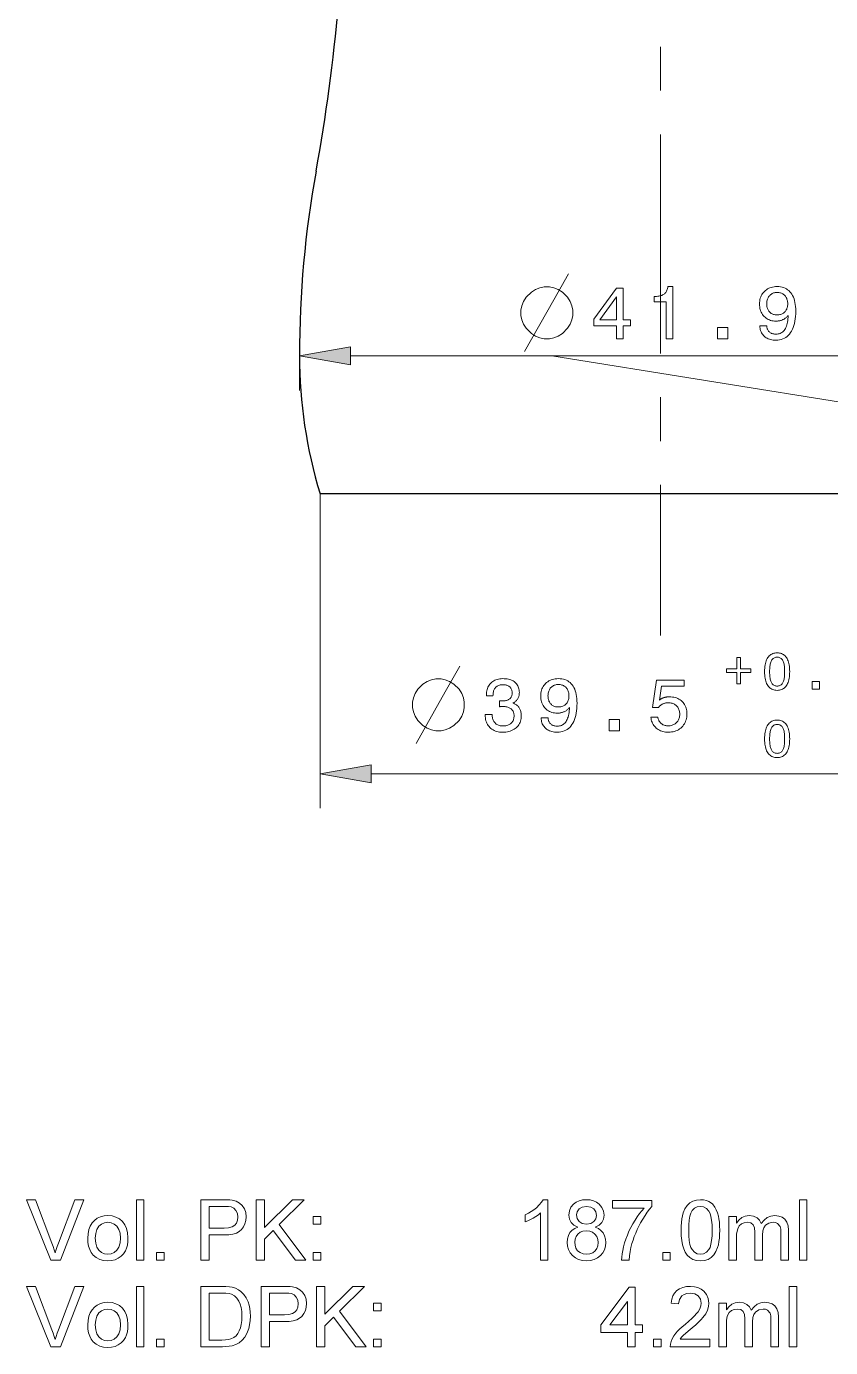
# Model space of a CAD drawing. Extents: x 5 to 286, y 5 to 409.
# Drawn here: x 75.3 to 122, y 78.7 to 155.2 of the extents above; entities that cross this region are included whole.
import ezdxf

# ---------------------------------------------------------------- set-up
doc = ezdxf.new("R2010")
doc.units = 0
doc.linetypes.add('CENTERX2', pattern=[20.32, 12.7, -2.54, 2.54, -2.54])
for name, color, linetype in [('CENTERLINE', 4, 'CENTERX2'), ('DIMENSIONS', 2, 'Continuous'), ('TEXT', 2, 'Continuous')]:
    doc.layers.add(name, color=color, linetype=linetype)
doc.layers.add('OUTLINE', color=7, linetype='Continuous', lineweight=25)

msp = doc.modelspace()

# ---------------------------------------------------------------- linework, layer by layer
at = {"layer": 'CENTERLINE', "lineweight": 13}
msp.add_line((112.117, 352.187), (112.117, 119.931), dxfattribs=at)
at = {"layer": 'DIMENSIONS', "lineweight": 13, "ltscale": 0.050157}
msp.add_line((91.167, 136.154), (91.167, 134.147), dxfattribs=at)
at = {"layer": 'DIMENSIONS', "lineweight": 13}
for p, q in [((94.122, 136.147), (130.113, 136.147)), ((105.801, 136.154), (132.722, 131.826)), ((95.322, 111.919), (128.913, 111.919))]:
    msp.add_line(p, q, dxfattribs=at)
at = {"layer": 'DIMENSIONS', "lineweight": 13, "ltscale": 0.455856}
msp.add_line((92.367, 128.154), (92.367, 109.919), dxfattribs=at)
at = {"layer": 'DIMENSIONS', "lineweight": 13}
for points in [[(104.218, 136.397), (105.918, 139.397), (106.768, 140.897)], [(97.929, 113.669), (99.629, 116.669), (100.479, 118.169)]]:
    msp.add_lwpolyline(points, dxfattribs=at)
for points in [[(105.668, 140.147), (105.368, 140.147), (105.118, 140.097), (104.868, 139.997), (104.618, 139.847), (104.318, 139.547), (104.168, 139.297), (104.068, 139.047), (104.018, 138.797), (104.018, 138.497), (104.068, 138.247), (104.168, 137.997), (104.318, 137.747), (104.618, 137.447), (104.868, 137.297), (105.118, 137.197), (105.368, 137.147), (105.668, 137.147), (105.918, 137.197), (106.168, 137.297), (106.418, 137.447), (106.718, 137.747), (106.868, 137.997), (106.968, 138.247), (107.018, 138.497), (107.018, 138.797), (106.968, 139.047), (106.868, 139.297), (106.718, 139.547), (106.418, 139.847), (106.168, 139.997), (105.918, 140.097)], [(109.555, 137.147), (109.555, 137.889), (108.238, 137.889), (108.238, 138.269), (109.551, 140.08), (109.943, 140.08), (109.943, 138.235), (110.371, 138.235), (110.371, 137.889), (109.943, 137.889), (109.943, 137.147)], [(108.6, 138.235), (109.555, 138.235), (109.555, 139.578)], [(112.439, 137.147), (112.439, 139.281), (111.739, 139.281), (111.739, 139.587), (111.815, 139.589), (111.886, 139.594), (111.953, 139.602), (112.016, 139.612), (112.076, 139.625), (112.131, 139.641), (112.182, 139.659), (112.23, 139.68), (112.273, 139.703), (112.313, 139.729), (112.349, 139.758), (112.382, 139.79), (112.412, 139.825), (112.439, 139.864), (112.463, 139.906), (112.484, 139.952), (112.502, 140), (112.517, 140.052), (112.529, 140.108), (112.538, 140.166), (112.831, 140.166), (112.831, 137.147)], [(117.876, 137.889), (118.273, 137.889), (118.276, 137.845), (118.282, 137.803), (118.291, 137.763), (118.302, 137.725), (118.316, 137.689), (118.333, 137.654), (118.352, 137.622), (118.374, 137.592), (118.398, 137.564), (118.426, 137.537), (118.455, 137.513), (118.487, 137.492), (118.52, 137.473), (118.556, 137.456), (118.593, 137.443), (118.633, 137.431), (118.675, 137.422), (118.719, 137.416), (118.765, 137.412), (118.812, 137.411), (118.877, 137.414), (118.938, 137.422), (118.996, 137.435), (119.051, 137.454), (119.103, 137.478), (119.152, 137.508), (119.197, 137.543), (119.24, 137.583), (119.28, 137.629), (119.316, 137.68), (119.35, 137.736), (119.381, 137.798), (119.408, 137.866), (119.433, 137.94), (119.455, 138.019), (119.474, 138.104), (119.49, 138.194), (119.503, 138.29), (119.513, 138.392), (119.521, 138.499), (119.495, 138.467), (119.468, 138.436), (119.44, 138.407), (119.411, 138.38), (119.381, 138.354), (119.349, 138.33), (119.317, 138.308), (119.283, 138.287), (119.249, 138.268), (119.213, 138.25), (119.176, 138.234), (119.139, 138.22), (119.1, 138.207), (119.061, 138.196), (119.021, 138.187), (118.98, 138.179), (118.939, 138.173), (118.896, 138.169), (118.853, 138.166), (118.808, 138.166), (118.725, 138.168), (118.644, 138.177), (118.567, 138.19), (118.493, 138.209), (118.422, 138.234), (118.355, 138.264), (118.291, 138.299), (118.229, 138.34), (118.171, 138.387), (118.117, 138.439), (118.066, 138.495), (118.021, 138.555), (117.981, 138.618), (117.947, 138.685), (117.918, 138.755), (117.894, 138.829), (117.875, 138.906), (117.862, 138.987), (117.854, 139.071), (117.851, 139.159), (117.854, 139.247), (117.862, 139.331), (117.876, 139.413), (117.896, 139.491), (117.921, 139.565), (117.952, 139.636), (117.989, 139.704), (118.031, 139.768), (118.079, 139.829), (118.133, 139.887), (118.191, 139.94), (118.252, 139.988), (118.317, 140.029), (118.386, 140.066), (118.458, 140.097), (118.533, 140.122), (118.612, 140.141), (118.694, 140.155), (118.78, 140.164), (118.869, 140.166), (118.972, 140.163), (119.07, 140.152), (119.162, 140.134), (119.25, 140.108), (119.333, 140.075), (119.411, 140.035), (119.484, 139.988), (119.552, 139.933), (119.615, 139.871), (119.674, 139.802), (119.727, 139.725), (119.774, 139.643), (119.816, 139.554), (119.852, 139.458), (119.883, 139.356), (119.908, 139.248), (119.928, 139.133), (119.942, 139.012), (119.95, 138.884), (119.953, 138.75), (119.95, 138.591), (119.941, 138.44), (119.926, 138.296), (119.905, 138.16), (119.879, 138.031), (119.846, 137.91), (119.807, 137.796), (119.763, 137.69), (119.712, 137.591), (119.656, 137.499), (119.594, 137.416), (119.527, 137.342), (119.455, 137.276), (119.377, 137.219), (119.295, 137.171), (119.208, 137.131), (119.116, 137.1), (119.018, 137.078), (118.916, 137.065), (118.808, 137.061), (118.725, 137.063), (118.645, 137.07), (118.568, 137.081), (118.495, 137.097), (118.426, 137.117), (118.359, 137.142), (118.297, 137.171), (118.238, 137.205), (118.182, 137.244), (118.129, 137.287), (118.081, 137.333), (118.038, 137.383), (118, 137.436), (117.967, 137.491), (117.94, 137.55), (117.917, 137.612), (117.899, 137.677), (117.887, 137.745), (117.879, 137.816)], [(118.269, 139.163), (118.27, 139.106), (118.275, 139.051), (118.283, 138.999), (118.294, 138.949), (118.309, 138.901), (118.327, 138.856), (118.348, 138.813), (118.372, 138.772), (118.399, 138.734), (118.43, 138.698), (118.463, 138.665), (118.499, 138.635), (118.536, 138.609), (118.576, 138.587), (118.617, 138.568), (118.661, 138.552), (118.707, 138.54), (118.755, 138.531), (118.805, 138.526), (118.857, 138.524), (118.915, 138.526), (118.97, 138.531), (119.022, 138.54), (119.072, 138.552), (119.12, 138.567), (119.165, 138.586), (119.207, 138.608), (119.247, 138.634), (119.285, 138.663), (119.32, 138.696), (119.351, 138.731), (119.38, 138.77), (119.405, 138.81), (119.427, 138.854), (119.445, 138.9), (119.46, 138.948), (119.472, 138.999), (119.48, 139.052), (119.485, 139.108), (119.487, 139.167), (119.485, 139.226), (119.48, 139.283), (119.472, 139.337), (119.46, 139.388), (119.445, 139.438), (119.427, 139.484), (119.405, 139.529), (119.38, 139.57), (119.351, 139.61), (119.32, 139.647), (119.285, 139.681), (119.248, 139.711), (119.209, 139.738), (119.167, 139.761), (119.123, 139.78), (119.077, 139.796), (119.029, 139.809), (118.978, 139.818), (118.925, 139.823), (118.869, 139.825), (118.816, 139.823), (118.766, 139.818), (118.717, 139.808), (118.67, 139.796), (118.626, 139.779), (118.583, 139.759), (118.543, 139.735), (118.504, 139.708), (118.468, 139.677), (118.434, 139.642), (118.403, 139.605), (118.374, 139.565), (118.35, 139.523), (118.328, 139.478), (118.31, 139.431), (118.295, 139.382), (118.283, 139.331), (118.275, 139.277), (118.27, 139.221)], [(115.416, 137.147), (115.416, 137.79), (116.013, 137.79), (116.013, 137.147)], [(94.122, 136.668), (91.167, 136.147), (94.122, 135.626)], [(118.147, 117.844), (118.149, 117.948), (118.155, 118.047), (118.164, 118.14), (118.177, 118.229), (118.194, 118.313), (118.214, 118.391), (118.238, 118.465), (118.266, 118.533), (118.298, 118.596), (118.333, 118.655), (118.372, 118.707), (118.414, 118.755), (118.46, 118.796), (118.509, 118.833), (118.562, 118.863), (118.618, 118.888), (118.677, 118.908), (118.739, 118.922), (118.805, 118.93), (118.875, 118.933), (118.945, 118.93), (119.011, 118.922), (119.074, 118.908), (119.134, 118.889), (119.19, 118.864), (119.242, 118.833), (119.291, 118.797), (119.337, 118.756), (119.379, 118.709), (119.417, 118.657), (119.452, 118.599), (119.483, 118.536), (119.511, 118.468), (119.535, 118.394), (119.555, 118.315), (119.572, 118.232), (119.584, 118.142), (119.594, 118.048), (119.599, 117.948), (119.601, 117.844), (119.599, 117.739), (119.594, 117.64), (119.584, 117.546), (119.572, 117.457), (119.555, 117.373), (119.535, 117.295), (119.511, 117.222), (119.483, 117.154), (119.452, 117.091), (119.417, 117.033), (119.379, 116.981), (119.337, 116.935), (119.291, 116.893), (119.242, 116.858), (119.19, 116.828), (119.134, 116.803), (119.074, 116.784), (119.011, 116.77), (118.945, 116.762), (118.875, 116.759), (118.805, 116.762), (118.739, 116.77), (118.677, 116.784), (118.618, 116.803), (118.562, 116.828), (118.509, 116.858), (118.46, 116.894), (118.414, 116.936), (118.372, 116.982), (118.333, 117.035), (118.298, 117.093), (118.266, 117.156), (118.238, 117.224), (118.214, 117.297), (118.194, 117.375), (118.177, 117.458), (118.164, 117.547), (118.155, 117.641), (118.149, 117.74)], [(116.531, 118.657), (116.742, 118.657), (116.742, 118.001), (117.339, 118.001), (117.339, 117.792), (116.742, 117.792), (116.742, 117.137), (116.531, 117.137), (116.531, 117.792), (115.932, 117.792), (115.932, 118.001), (116.531, 118.001)], [(118.437, 117.844), (118.438, 117.759), (118.441, 117.679), (118.446, 117.604), (118.454, 117.534), (118.463, 117.468), (118.475, 117.407), (118.489, 117.35), (118.505, 117.298), (118.523, 117.251), (118.543, 117.208), (118.565, 117.17), (118.59, 117.136), (118.617, 117.106), (118.647, 117.079), (118.679, 117.057), (118.713, 117.039), (118.75, 117.025), (118.789, 117.015), (118.831, 117.009), (118.875, 117.007), (118.919, 117.009), (118.961, 117.015), (119, 117.025), (119.037, 117.039), (119.071, 117.057), (119.103, 117.079), (119.133, 117.104), (119.16, 117.134), (119.184, 117.168), (119.206, 117.206), (119.226, 117.248), (119.244, 117.295), (119.259, 117.347), (119.273, 117.404), (119.284, 117.465), (119.294, 117.531), (119.301, 117.602), (119.306, 117.678), (119.309, 117.758), (119.31, 117.844), (119.309, 117.929), (119.306, 118.01), (119.301, 118.086), (119.294, 118.157), (119.284, 118.223), (119.273, 118.285), (119.259, 118.341), (119.244, 118.393), (119.226, 118.44), (119.206, 118.483), (119.184, 118.52), (119.16, 118.554), (119.133, 118.584), (119.103, 118.61), (119.071, 118.632), (119.037, 118.65), (119, 118.664), (118.961, 118.674), (118.919, 118.68), (118.875, 118.682), (118.831, 118.68), (118.789, 118.674), (118.75, 118.664), (118.713, 118.65), (118.679, 118.631), (118.647, 118.609), (118.617, 118.583), (118.59, 118.553), (118.565, 118.519), (118.543, 118.48), (118.523, 118.438), (118.505, 118.39), (118.489, 118.338), (118.475, 118.282), (118.463, 118.22), (118.454, 118.154), (118.446, 118.084), (118.441, 118.008), (118.438, 117.928)], [(99.379, 117.419), (99.079, 117.419), (98.829, 117.369), (98.579, 117.269), (98.329, 117.119), (98.029, 116.819), (97.879, 116.569), (97.779, 116.319), (97.729, 116.069), (97.729, 115.769), (97.779, 115.519), (97.879, 115.269), (98.029, 115.019), (98.329, 114.719), (98.579, 114.569), (98.829, 114.469), (99.079, 114.419), (99.379, 114.419), (99.629, 114.469), (99.879, 114.569), (100.129, 114.719), (100.429, 115.019), (100.579, 115.269), (100.679, 115.519), (100.729, 115.769), (100.729, 116.069), (100.679, 116.319), (100.579, 116.569), (100.429, 116.819), (100.129, 117.119), (99.879, 117.269), (99.629, 117.369)], [(101.94, 115.36), (102.339, 115.36), (102.342, 115.298), (102.348, 115.239), (102.357, 115.183), (102.369, 115.129), (102.385, 115.079), (102.404, 115.031), (102.427, 114.987), (102.452, 114.945), (102.481, 114.906), (102.513, 114.87), (102.547, 114.836), (102.585, 114.807), (102.625, 114.781), (102.668, 114.758), (102.714, 114.739), (102.762, 114.723), (102.813, 114.711), (102.866, 114.703), (102.923, 114.697), (102.982, 114.696), (103.039, 114.697), (103.095, 114.702), (103.147, 114.71), (103.198, 114.721), (103.245, 114.735), (103.291, 114.753), (103.333, 114.773), (103.374, 114.797), (103.411, 114.824), (103.447, 114.854), (103.479, 114.887), (103.508, 114.922), (103.533, 114.959), (103.555, 114.999), (103.574, 115.041), (103.589, 115.086), (103.601, 115.133), (103.609, 115.182), (103.615, 115.234), (103.616, 115.288), (103.615, 115.337), (103.61, 115.384), (103.601, 115.429), (103.589, 115.471), (103.574, 115.511), (103.556, 115.549), (103.534, 115.585), (103.509, 115.619), (103.48, 115.65), (103.449, 115.679), (103.414, 115.706), (103.376, 115.73), (103.336, 115.751), (103.293, 115.769), (103.247, 115.784), (103.199, 115.797), (103.147, 115.807), (103.093, 115.814), (103.037, 115.818), (102.977, 115.819), (102.969, 115.819), (102.96, 115.819), (102.952, 115.819), (102.943, 115.819), (102.934, 115.819), (102.925, 115.819), (102.916, 115.818), (102.907, 115.818), (102.898, 115.818), (102.889, 115.817), (102.879, 115.817), (102.869, 115.816), (102.858, 115.816), (102.847, 115.815), (102.835, 115.815), (102.823, 115.814), (102.809, 115.813), (102.796, 115.812), (102.781, 115.812), (102.767, 115.811), (102.767, 116.15), (102.776, 116.15), (102.785, 116.149), (102.794, 116.149), (102.803, 116.149), (102.812, 116.148), (102.821, 116.148), (102.829, 116.148), (102.838, 116.148), (102.847, 116.147), (102.855, 116.147), (102.864, 116.147), (102.872, 116.147), (102.88, 116.147), (102.888, 116.146), (102.896, 116.146), (102.903, 116.146), (102.911, 116.146), (102.919, 116.146), (102.926, 116.146), (102.933, 116.146), (102.99, 116.147), (103.044, 116.151), (103.094, 116.156), (103.142, 116.164), (103.186, 116.175), (103.228, 116.187), (103.267, 116.202), (103.302, 116.22), (103.335, 116.239), (103.364, 116.261), (103.391, 116.285), (103.415, 116.312), (103.436, 116.341), (103.454, 116.372), (103.469, 116.406), (103.482, 116.442), (103.492, 116.481), (103.499, 116.522), (103.503, 116.566), (103.504, 116.612), (103.503, 116.656), (103.499, 116.699), (103.492, 116.739), (103.483, 116.777), (103.47, 116.813), (103.456, 116.847), (103.438, 116.879), (103.417, 116.909), (103.394, 116.936), (103.369, 116.962), (103.34, 116.985), (103.309, 117.006), (103.276, 117.024), (103.241, 117.04), (103.203, 117.054), (103.162, 117.065), (103.12, 117.073), (103.075, 117.079), (103.027, 117.083), (102.977, 117.084), (102.921, 117.083), (102.868, 117.078), (102.818, 117.07), (102.77, 117.058), (102.725, 117.044), (102.683, 117.026), (102.644, 117.005), (102.607, 116.98), (102.573, 116.953), (102.542, 116.922), (102.514, 116.888), (102.489, 116.851), (102.466, 116.811), (102.447, 116.768), (102.431, 116.722), (102.417, 116.672), (102.407, 116.62), (102.399, 116.565), (102.395, 116.507), (102.393, 116.445), (102.01, 116.445), (102.01, 116.475), (102.012, 116.561), (102.02, 116.644), (102.033, 116.723), (102.051, 116.799), (102.074, 116.871), (102.102, 116.939), (102.135, 117.004), (102.174, 117.065), (102.217, 117.123), (102.266, 117.177), (102.319, 117.227), (102.375, 117.271), (102.436, 117.31), (102.499, 117.344), (102.567, 117.373), (102.637, 117.397), (102.712, 117.415), (102.79, 117.428), (102.871, 117.436), (102.956, 117.438), (103.046, 117.436), (103.132, 117.43), (103.214, 117.419), (103.291, 117.404), (103.364, 117.385), (103.433, 117.362), (103.499, 117.334), (103.559, 117.302), (103.616, 117.266), (103.669, 117.225), (103.717, 117.181), (103.76, 117.134), (103.798, 117.083), (103.831, 117.028), (103.859, 116.97), (103.881, 116.909), (103.899, 116.845), (103.912, 116.777), (103.919, 116.706), (103.922, 116.631), (103.921, 116.588), (103.918, 116.547), (103.913, 116.506), (103.907, 116.467), (103.898, 116.43), (103.887, 116.393), (103.875, 116.358), (103.861, 116.324), (103.844, 116.291), (103.826, 116.26), (103.806, 116.23), (103.784, 116.201), (103.76, 116.174), (103.735, 116.149), (103.707, 116.124), (103.678, 116.102), (103.647, 116.081), (103.614, 116.061), (103.579, 116.043), (103.542, 116.026), (103.59, 116.007), (103.635, 115.986), (103.677, 115.964), (103.718, 115.939), (103.756, 115.913), (103.791, 115.884), (103.825, 115.853), (103.855, 115.821), (103.884, 115.786), (103.91, 115.75), (103.934, 115.711), (103.955, 115.671), (103.974, 115.629), (103.991, 115.586), (104.004, 115.54), (104.016, 115.493), (104.024, 115.445), (104.031, 115.394), (104.035, 115.342), (104.036, 115.288), (104.033, 115.203), (104.024, 115.122), (104.009, 115.044), (103.989, 114.97), (103.962, 114.899), (103.929, 114.831), (103.891, 114.767), (103.847, 114.706), (103.797, 114.648), (103.741, 114.594), (103.68, 114.545), (103.615, 114.5), (103.546, 114.461), (103.473, 114.427), (103.397, 114.398), (103.317, 114.375), (103.232, 114.357), (103.144, 114.343), (103.052, 114.336), (102.956, 114.333), (102.865, 114.336), (102.778, 114.344), (102.695, 114.357), (102.615, 114.376), (102.539, 114.401), (102.467, 114.431), (102.399, 114.466), (102.334, 114.507), (102.273, 114.553), (102.216, 114.605), (102.164, 114.661), (102.117, 114.721), (102.076, 114.784), (102.04, 114.852), (102.009, 114.922), (101.984, 114.997), (101.965, 115.075), (101.951, 115.156), (101.943, 115.241), (101.94, 115.33)], [(105.191, 115.162), (105.587, 115.162), (105.591, 115.117), (105.597, 115.075), (105.606, 115.035), (105.617, 114.997), (105.631, 114.961), (105.647, 114.926), (105.667, 114.894), (105.689, 114.864), (105.713, 114.836), (105.74, 114.809), (105.77, 114.785), (105.801, 114.764), (105.835, 114.745), (105.87, 114.728), (105.908, 114.715), (105.948, 114.703), (105.99, 114.694), (106.033, 114.688), (106.079, 114.684), (106.127, 114.683), (106.191, 114.686), (106.253, 114.694), (106.311, 114.707), (106.366, 114.726), (106.418, 114.75), (106.466, 114.78), (106.512, 114.815), (106.555, 114.855), (106.594, 114.901), (106.631, 114.952), (106.665, 115.008), (106.695, 115.071), (106.723, 115.138), (106.748, 115.212), (106.77, 115.291), (106.789, 115.376), (106.805, 115.466), (106.818, 115.562), (106.828, 115.664), (106.835, 115.771), (106.81, 115.739), (106.783, 115.708), (106.755, 115.679), (106.726, 115.652), (106.695, 115.626), (106.664, 115.602), (106.632, 115.58), (106.598, 115.559), (106.563, 115.54), (106.528, 115.522), (106.491, 115.506), (106.453, 115.492), (106.415, 115.479), (106.376, 115.468), (106.336, 115.459), (106.295, 115.451), (106.253, 115.445), (106.211, 115.441), (106.167, 115.439), (106.123, 115.438), (106.039, 115.44), (105.959, 115.449), (105.882, 115.462), (105.808, 115.481), (105.737, 115.506), (105.67, 115.536), (105.605, 115.571), (105.544, 115.612), (105.486, 115.659), (105.431, 115.711), (105.381, 115.767), (105.336, 115.827), (105.296, 115.89), (105.261, 115.957), (105.232, 116.027), (105.208, 116.101), (105.19, 116.178), (105.176, 116.259), (105.168, 116.343), (105.166, 116.431), (105.169, 116.519), (105.177, 116.603), (105.191, 116.685), (105.211, 116.763), (105.236, 116.837), (105.267, 116.908), (105.304, 116.976), (105.346, 117.041), (105.394, 117.101), (105.447, 117.159), (105.505, 117.212), (105.567, 117.26), (105.632, 117.302), (105.7, 117.338), (105.772, 117.369), (105.848, 117.394), (105.926, 117.413), (106.009, 117.427), (106.095, 117.436), (106.184, 117.438), (106.287, 117.435), (106.384, 117.424), (106.477, 117.406), (106.565, 117.38), (106.648, 117.347), (106.726, 117.307), (106.799, 117.26), (106.867, 117.205), (106.93, 117.143), (106.988, 117.074), (107.041, 116.997), (107.089, 116.915), (107.131, 116.826), (107.167, 116.73), (107.198, 116.628), (107.223, 116.52), (107.243, 116.405), (107.256, 116.284), (107.265, 116.156), (107.268, 116.022), (107.265, 115.863), (107.256, 115.712), (107.241, 115.568), (107.22, 115.432), (107.193, 115.303), (107.161, 115.182), (107.122, 115.068), (107.077, 114.962), (107.027, 114.863), (106.97, 114.771), (106.908, 114.688), (106.841, 114.614), (106.769, 114.548), (106.692, 114.491), (106.61, 114.443), (106.523, 114.403), (106.43, 114.372), (106.333, 114.351), (106.23, 114.337), (106.123, 114.333), (106.039, 114.335), (105.959, 114.342), (105.883, 114.353), (105.81, 114.369), (105.74, 114.389), (105.674, 114.414), (105.611, 114.444), (105.552, 114.477), (105.496, 114.516), (105.444, 114.559), (105.396, 114.605), (105.353, 114.655), (105.315, 114.708), (105.282, 114.763), (105.254, 114.822), (105.232, 114.884), (105.214, 114.949), (105.201, 115.017), (105.194, 115.088)], [(111.554, 115.202), (111.954, 115.202), (111.963, 115.156), (111.973, 115.112), (111.987, 115.07), (112.003, 115.031), (112.021, 114.993), (112.042, 114.958), (112.065, 114.924), (112.091, 114.893), (112.119, 114.863), (112.149, 114.836), (112.182, 114.811), (112.216, 114.788), (112.253, 114.769), (112.291, 114.751), (112.33, 114.737), (112.372, 114.725), (112.415, 114.716), (112.46, 114.709), (112.507, 114.705), (112.555, 114.704), (112.614, 114.706), (112.671, 114.711), (112.725, 114.721), (112.777, 114.733), (112.827, 114.75), (112.874, 114.77), (112.919, 114.794), (112.962, 114.821), (113.002, 114.853), (113.04, 114.887), (113.075, 114.925), (113.106, 114.965), (113.134, 115.008), (113.157, 115.053), (113.178, 115.1), (113.194, 115.149), (113.207, 115.201), (113.216, 115.255), (113.222, 115.312), (113.223, 115.37), (113.222, 115.43), (113.216, 115.488), (113.207, 115.542), (113.194, 115.595), (113.178, 115.645), (113.158, 115.692), (113.135, 115.737), (113.107, 115.78), (113.077, 115.82), (113.042, 115.857), (113.005, 115.892), (112.965, 115.922), (112.922, 115.95), (112.877, 115.973), (112.83, 115.993), (112.78, 116.01), (112.727, 116.022), (112.672, 116.031), (112.615, 116.037), (112.555, 116.039), (112.52, 116.038), (112.486, 116.036), (112.453, 116.032), (112.42, 116.027), (112.388, 116.021), (112.356, 116.013), (112.325, 116.004), (112.295, 115.994), (112.265, 115.982), (112.236, 115.969), (112.207, 115.954), (112.179, 115.938), (112.152, 115.921), (112.126, 115.903), (112.1, 115.883), (112.076, 115.861), (112.052, 115.838), (112.028, 115.814), (112.006, 115.789), (111.984, 115.762), (111.64, 115.762), (111.876, 117.352), (113.478, 117.352), (113.478, 116.998), (112.165, 116.998), (112.045, 116.19), (112.067, 116.209), (112.089, 116.226), (112.113, 116.243), (112.137, 116.259), (112.162, 116.274), (112.188, 116.288), (112.215, 116.301), (112.242, 116.313), (112.27, 116.324), (112.299, 116.335), (112.328, 116.344), (112.359, 116.353), (112.389, 116.36), (112.42, 116.366), (112.452, 116.372), (112.484, 116.376), (112.517, 116.38), (112.55, 116.382), (112.584, 116.384), (112.618, 116.384), (112.709, 116.382), (112.796, 116.373), (112.879, 116.36), (112.959, 116.34), (113.035, 116.316), (113.107, 116.286), (113.176, 116.25), (113.242, 116.209), (113.303, 116.162), (113.361, 116.11), (113.415, 116.054), (113.463, 115.994), (113.505, 115.93), (113.542, 115.864), (113.573, 115.793), (113.598, 115.72), (113.618, 115.643), (113.632, 115.562), (113.64, 115.479), (113.643, 115.391), (113.64, 115.299), (113.631, 115.21), (113.616, 115.124), (113.595, 115.042), (113.568, 114.964), (113.536, 114.889), (113.497, 114.818), (113.452, 114.75), (113.401, 114.686), (113.345, 114.626), (113.283, 114.57), (113.218, 114.521), (113.149, 114.477), (113.077, 114.438), (113.001, 114.406), (112.922, 114.38), (112.839, 114.359), (112.752, 114.345), (112.662, 114.336), (112.568, 114.333), (112.484, 114.335), (112.404, 114.343), (112.326, 114.355), (112.252, 114.371), (112.18, 114.393), (112.111, 114.419), (112.045, 114.45), (111.982, 114.486), (111.922, 114.527), (111.865, 114.572), (111.811, 114.622), (111.763, 114.674), (111.719, 114.729), (111.681, 114.788), (111.647, 114.849), (111.619, 114.914), (111.595, 114.981), (111.576, 115.052), (111.562, 115.125)], [(120.906, 116.819), (120.906, 117.27), (121.323, 117.27), (121.323, 116.819)], [(105.583, 116.435), (105.585, 116.378), (105.59, 116.323), (105.598, 116.271), (105.609, 116.221), (105.624, 116.173), (105.641, 116.128), (105.662, 116.085), (105.686, 116.044), (105.714, 116.006), (105.744, 115.97), (105.778, 115.937), (105.813, 115.907), (105.851, 115.881), (105.89, 115.859), (105.932, 115.84), (105.976, 115.824), (106.021, 115.812), (106.069, 115.803), (106.119, 115.798), (106.171, 115.796), (106.229, 115.798), (106.284, 115.803), (106.337, 115.812), (106.387, 115.824), (106.435, 115.839), (106.48, 115.858), (106.522, 115.88), (106.562, 115.906), (106.599, 115.935), (106.634, 115.968), (106.666, 116.004), (106.694, 116.042), (106.72, 116.082), (106.741, 116.126), (106.76, 116.172), (106.775, 116.22), (106.787, 116.271), (106.795, 116.324), (106.8, 116.38), (106.802, 116.439), (106.8, 116.498), (106.795, 116.555), (106.787, 116.609), (106.775, 116.661), (106.76, 116.71), (106.741, 116.756), (106.72, 116.801), (106.694, 116.843), (106.666, 116.882), (106.634, 116.919), (106.599, 116.953), (106.563, 116.983), (106.523, 117.01), (106.482, 117.033), (106.438, 117.052), (106.392, 117.068), (106.343, 117.081), (106.292, 117.09), (106.239, 117.095), (106.184, 117.097), (106.131, 117.095), (106.08, 117.09), (106.032, 117.08), (105.985, 117.068), (105.94, 117.051), (105.898, 117.031), (105.857, 117.008), (105.819, 116.98), (105.783, 116.949), (105.749, 116.915), (105.717, 116.877), (105.689, 116.837), (105.664, 116.795), (105.643, 116.75), (105.625, 116.703), (105.61, 116.654), (105.598, 116.603), (105.59, 116.549), (105.585, 116.493)], [(109.127, 114.419), (109.127, 115.062), (109.724, 115.062), (109.724, 114.419)], [(118.147, 113.944), (118.149, 114.048), (118.155, 114.147), (118.164, 114.24), (118.177, 114.329), (118.194, 114.413), (118.214, 114.491), (118.238, 114.565), (118.266, 114.633), (118.298, 114.696), (118.333, 114.755), (118.372, 114.807), (118.414, 114.855), (118.46, 114.896), (118.509, 114.933), (118.562, 114.963), (118.618, 114.988), (118.677, 115.008), (118.739, 115.022), (118.805, 115.03), (118.875, 115.033), (118.945, 115.03), (119.011, 115.022), (119.074, 115.008), (119.134, 114.989), (119.19, 114.964), (119.242, 114.933), (119.291, 114.897), (119.337, 114.856), (119.379, 114.809), (119.417, 114.757), (119.452, 114.699), (119.483, 114.636), (119.511, 114.568), (119.535, 114.494), (119.555, 114.415), (119.572, 114.332), (119.584, 114.242), (119.594, 114.148), (119.599, 114.048), (119.601, 113.944), (119.599, 113.839), (119.594, 113.74), (119.584, 113.646), (119.572, 113.557), (119.555, 113.473), (119.535, 113.395), (119.511, 113.322), (119.483, 113.254), (119.452, 113.191), (119.417, 113.133), (119.379, 113.081), (119.337, 113.035), (119.291, 112.993), (119.242, 112.958), (119.19, 112.928), (119.134, 112.903), (119.074, 112.884), (119.011, 112.87), (118.945, 112.862), (118.875, 112.859), (118.805, 112.862), (118.739, 112.87), (118.677, 112.884), (118.618, 112.903), (118.562, 112.928), (118.509, 112.958), (118.46, 112.994), (118.414, 113.036), (118.372, 113.082), (118.333, 113.135), (118.298, 113.193), (118.266, 113.256), (118.238, 113.324), (118.214, 113.397), (118.194, 113.475), (118.177, 113.558), (118.164, 113.647), (118.155, 113.741), (118.149, 113.84)], [(118.437, 113.944), (118.438, 113.859), (118.441, 113.779), (118.446, 113.704), (118.454, 113.634), (118.463, 113.568), (118.475, 113.507), (118.489, 113.45), (118.505, 113.398), (118.523, 113.351), (118.543, 113.308), (118.565, 113.27), (118.59, 113.236), (118.617, 113.206), (118.647, 113.179), (118.679, 113.157), (118.713, 113.139), (118.75, 113.125), (118.789, 113.115), (118.831, 113.109), (118.875, 113.107), (118.919, 113.109), (118.961, 113.115), (119, 113.125), (119.037, 113.139), (119.071, 113.157), (119.103, 113.179), (119.133, 113.204), (119.16, 113.234), (119.184, 113.268), (119.206, 113.306), (119.226, 113.348), (119.244, 113.395), (119.259, 113.447), (119.273, 113.504), (119.284, 113.565), (119.294, 113.631), (119.301, 113.702), (119.306, 113.778), (119.309, 113.858), (119.31, 113.944), (119.309, 114.029), (119.306, 114.11), (119.301, 114.186), (119.294, 114.257), (119.284, 114.323), (119.273, 114.385), (119.259, 114.441), (119.244, 114.493), (119.226, 114.54), (119.206, 114.583), (119.184, 114.62), (119.16, 114.654), (119.133, 114.684), (119.103, 114.71), (119.071, 114.732), (119.037, 114.75), (119, 114.764), (118.961, 114.774), (118.919, 114.78), (118.875, 114.782), (118.831, 114.78), (118.789, 114.774), (118.75, 114.764), (118.713, 114.75), (118.679, 114.731), (118.647, 114.709), (118.617, 114.683), (118.59, 114.653), (118.565, 114.619), (118.543, 114.58), (118.523, 114.538), (118.505, 114.49), (118.489, 114.438), (118.475, 114.382), (118.463, 114.32), (118.454, 114.254), (118.446, 114.184), (118.441, 114.108), (118.438, 114.028)], [(95.322, 112.44), (92.367, 111.919), (95.322, 111.398)]]:
    msp.add_lwpolyline(points, close=True, dxfattribs=at)
for points in [[(94.122, 136.668), (91.167, 136.147), (94.122, 136.668), (94.122, 135.626)], [(95.322, 112.44), (92.367, 111.919), (95.322, 112.44), (95.322, 111.398)]]:
    msp.add_solid(points, dxfattribs=at)
at = {"layer": 'OUTLINE', "lineweight": 30}
msp.add_line((131.817, 128.154), (92.417, 128.154), dxfattribs=at)
for centre, radius, start, end in [((-14.149, 166.154), 108.017, 349.71447, 360), ((151.167, 136.154), 60, 169.71448, 180.00001), ((118.434, 136.154), 27.267, 180.00002, 197.06151)]:
    msp.add_arc(centre, radius, start, end, dxfattribs=at)
at = {"layer": 'TEXT', "lineweight": 13}
for points in [[(76.74, 83.73), (75.333, 87.23), (75.854, 87.23), (76.805, 84.711), (76.877, 84.513), (76.941, 84.324), (76.997, 84.143), (77.054, 84.333), (77.118, 84.522), (77.187, 84.711), (78.139, 87.23), (78.661, 87.23), (77.305, 83.73)], [(81.711, 83.73), (81.711, 87.23), (82.148, 87.23), (82.148, 83.73)], [(85.454, 83.73), (85.454, 87.23), (86.751, 87.23), (86.961, 87.227), (87.136, 87.216), (87.274, 87.197), (87.507, 87.136), (87.698, 87.036), (87.853, 86.894), (87.974, 86.705), (88.053, 86.48), (88.079, 86.235), (88.061, 86.024), (88.01, 85.83), (87.924, 85.653), (87.803, 85.492), (87.675, 85.383), (87.512, 85.298), (87.313, 85.237), (87.079, 85.201), (86.809, 85.188), (85.94, 85.188), (85.94, 83.73)], [(85.94, 85.577), (86.804, 85.577), (87.062, 85.596), (87.265, 85.652), (87.413, 85.746), (87.513, 85.874), (87.573, 86.033), (87.593, 86.221), (87.566, 86.427), (87.487, 86.601), (87.364, 86.732), (87.207, 86.81), (87.049, 86.833), (86.795, 86.841), (85.94, 86.841)], [(88.662, 83.73), (88.662, 87.23), (89.148, 87.23), (89.148, 85.609), (90.769, 87.23), (91.433, 87.23), (89.99, 85.789), (91.53, 83.73), (90.935, 83.73), (89.651, 85.447), (89.148, 84.945), (89.148, 83.73)], [(105.579, 83.73), (105.141, 83.73), (105.141, 86.458), (105.025, 86.359), (104.887, 86.261), (104.727, 86.163), (104.562, 86.072), (104.408, 85.999), (104.266, 85.941), (104.266, 86.355), (104.444, 86.444), (104.61, 86.542), (104.765, 86.648), (104.908, 86.764), (105.073, 86.923), (105.203, 87.078), (105.297, 87.23), (105.579, 87.23)], [(107.32, 85.638), (107.087, 85.755), (106.923, 85.913), (106.826, 86.11), (106.794, 86.341), (106.825, 86.579), (106.917, 86.79), (107.071, 86.974), (107.221, 87.086), (107.394, 87.166), (107.59, 87.214), (107.809, 87.23), (108.029, 87.214), (108.226, 87.165), (108.401, 87.083), (108.553, 86.968), (108.71, 86.781), (108.804, 86.568), (108.836, 86.329), (108.804, 86.105), (108.708, 85.912), (108.548, 85.755), (108.322, 85.638), (108.505, 85.554), (108.657, 85.441), (108.777, 85.299), (108.863, 85.133), (108.915, 84.947), (108.933, 84.741), (108.914, 84.526), (108.856, 84.328), (108.76, 84.149), (108.625, 83.987), (108.459, 83.853), (108.268, 83.758), (108.054, 83.701), (107.815, 83.682), (107.576, 83.701), (107.361, 83.758), (107.171, 83.854), (107.005, 83.988), (106.87, 84.151), (106.774, 84.333), (106.716, 84.533), (106.697, 84.753), (106.715, 84.968), (106.769, 85.159), (106.858, 85.324), (106.982, 85.462), (107.135, 85.566)], [(107.231, 86.344), (107.269, 86.135), (107.383, 85.967), (107.568, 85.857), (107.819, 85.82), (108.066, 85.857), (108.248, 85.966), (108.361, 86.128), (108.398, 86.322), (108.359, 86.524), (108.243, 86.692), (108.059, 86.804), (107.815, 86.841), (107.57, 86.805), (107.385, 86.695), (107.27, 86.534)], [(109.322, 86.744), (109.322, 87.182), (111.606, 87.182), (111.606, 86.828), (111.475, 86.675), (111.344, 86.505), (111.214, 86.317), (111.084, 86.11), (110.955, 85.885), (110.851, 85.69), (110.756, 85.492), (110.669, 85.293), (110.589, 85.091), (110.519, 84.888), (110.456, 84.683), (110.398, 84.461), (110.352, 84.227), (110.317, 83.984), (110.294, 83.73), (109.856, 83.73), (109.866, 83.901), (109.888, 84.085), (109.923, 84.283), (109.97, 84.494), (110.03, 84.719), (110.103, 84.949), (110.187, 85.176), (110.282, 85.4), (110.389, 85.62), (110.508, 85.837), (110.634, 86.045), (110.763, 86.24), (110.895, 86.422), (111.03, 86.59), (111.169, 86.744)], [(113.308, 85.454), (113.313, 85.692), (113.328, 85.911), (113.353, 86.112), (113.388, 86.295), (113.433, 86.459), (113.53, 86.696), (113.654, 86.889), (113.805, 87.038), (113.983, 87.145), (114.19, 87.209), (114.426, 87.23), (114.604, 87.218), (114.769, 87.18), (114.922, 87.118), (115.119, 86.98), (115.266, 86.793), (115.343, 86.641), (115.41, 86.469), (115.467, 86.276), (115.501, 86.111), (115.525, 85.918), (115.539, 85.7), (115.544, 85.454), (115.539, 85.219), (115.524, 85.001), (115.499, 84.801), (115.465, 84.619), (115.42, 84.455), (115.324, 84.218), (115.2, 84.025), (115.049, 83.874), (114.87, 83.767), (114.663, 83.703), (114.426, 83.682), (114.191, 83.703), (113.983, 83.765), (113.802, 83.87), (113.647, 84.017), (113.544, 84.185), (113.459, 84.381), (113.393, 84.606), (113.346, 84.86), (113.317, 85.143)], [(113.745, 85.456), (113.753, 85.137), (113.777, 84.865), (113.816, 84.64), (113.871, 84.464), (113.942, 84.334), (114.083, 84.188), (114.244, 84.1), (114.426, 84.07), (114.608, 84.1), (114.769, 84.188), (114.91, 84.335), (114.981, 84.465), (115.036, 84.642), (115.075, 84.866), (115.099, 85.137), (115.106, 85.456), (115.099, 85.768), (115.076, 86.035), (115.038, 86.257), (114.985, 86.434), (114.916, 86.566), (114.777, 86.719), (114.612, 86.811), (114.421, 86.841), (114.241, 86.814), (114.083, 86.734), (113.949, 86.599), (113.876, 86.454), (113.819, 86.267), (113.778, 86.039), (113.753, 85.768)], [(120.162, 83.73), (120.162, 87.23), (120.599, 87.23), (120.599, 83.73)], [(78.891, 84.994), (78.907, 85.259), (78.953, 85.494), (79.03, 85.701), (79.137, 85.879), (79.275, 86.028), (79.445, 86.15), (79.632, 86.237), (79.837, 86.289), (80.059, 86.307), (80.304, 86.285), (80.526, 86.222), (80.724, 86.116), (80.899, 85.967), (81.041, 85.781), (81.143, 85.563), (81.204, 85.312), (81.224, 85.03), (81.215, 84.8), (81.188, 84.596), (81.143, 84.419), (81.08, 84.267), (80.969, 84.095), (80.83, 83.952), (80.661, 83.835), (80.471, 83.75), (80.271, 83.699), (80.059, 83.682), (79.81, 83.703), (79.586, 83.766), (79.387, 83.872), (79.214, 84.02), (79.098, 84.167), (79.007, 84.338), (78.943, 84.533), (78.904, 84.751)], [(79.329, 84.995), (79.352, 84.712), (79.421, 84.48), (79.536, 84.301), (79.687, 84.173), (79.861, 84.096), (80.059, 84.07), (80.256, 84.096), (80.429, 84.173), (80.579, 84.302), (80.695, 84.484), (80.764, 84.719), (80.787, 85.008), (80.764, 85.283), (80.694, 85.509), (80.578, 85.687), (80.428, 85.815), (80.255, 85.892), (80.059, 85.918), (79.861, 85.892), (79.687, 85.816), (79.536, 85.688), (79.421, 85.509), (79.352, 85.278)], [(91.968, 85.82), (91.968, 86.258), (92.405, 86.258), (92.405, 85.82)], [(116.079, 83.73), (116.079, 86.258), (116.516, 86.258), (116.516, 85.877), (116.651, 86.052), (116.824, 86.189), (117.029, 86.277), (117.261, 86.307), (117.509, 86.276), (117.709, 86.185), (117.858, 86.04), (117.955, 85.847), (118.117, 86.048), (118.303, 86.192), (118.511, 86.278), (118.742, 86.307), (118.976, 86.283), (119.171, 86.214), (119.326, 86.099), (119.439, 85.935), (119.507, 85.722), (119.53, 85.46), (119.53, 83.73), (119.093, 83.73), (119.093, 85.304), (119.082, 85.522), (119.051, 85.669), (118.9, 85.849), (118.781, 85.901), (118.642, 85.918), (118.398, 85.874), (118.199, 85.743), (118.101, 85.602), (118.043, 85.415), (118.023, 85.182), (118.023, 83.73), (117.586, 83.73), (117.586, 85.353), (117.559, 85.6), (117.481, 85.776), (117.344, 85.882), (117.14, 85.918), (116.966, 85.894), (116.807, 85.823), (116.675, 85.708), (116.585, 85.548), (116.547, 85.41), (116.524, 85.236), (116.516, 85.026), (116.516, 83.73)], [(107.134, 84.758), (107.152, 84.584), (107.205, 84.416), (107.303, 84.27), (107.452, 84.161), (107.632, 84.093), (107.819, 84.07), (108.015, 84.092), (108.181, 84.155), (108.316, 84.261), (108.416, 84.399), (108.475, 84.56), (108.495, 84.744), (108.475, 84.931), (108.413, 85.095), (108.31, 85.237), (108.172, 85.345), (108.003, 85.41), (107.804, 85.432), (107.61, 85.41), (107.446, 85.346), (107.312, 85.239), (107.213, 85.1), (107.154, 84.94)], [(82.877, 83.73), (82.877, 84.168), (83.315, 84.168), (83.315, 83.73)], [(91.968, 83.73), (91.968, 84.168), (92.405, 84.168), (92.405, 83.73)], [(112.238, 83.73), (112.238, 84.168), (112.676, 84.168), (112.676, 83.73)], [(76.74, 78.704), (75.333, 82.204), (75.854, 82.204), (76.805, 79.685), (76.877, 79.488), (76.941, 79.299), (76.997, 79.118), (77.054, 79.307), (77.118, 79.496), (77.187, 79.685), (78.139, 82.204), (78.661, 82.204), (77.305, 78.704)], [(81.711, 78.704), (81.711, 82.204), (82.148, 82.204), (82.148, 78.704)], [(85.454, 78.704), (85.454, 82.204), (86.648, 82.204), (86.897, 82.199), (87.103, 82.182), (87.266, 82.154), (87.455, 82.096), (87.625, 82.012), (87.775, 81.904), (87.943, 81.733), (88.08, 81.534), (88.186, 81.306), (88.245, 81.117), (88.288, 80.915), (88.313, 80.701), (88.322, 80.473), (88.311, 80.218), (88.281, 79.982), (88.229, 79.767), (88.162, 79.573), (88.083, 79.403), (87.993, 79.257), (87.842, 79.077), (87.677, 78.94), (87.487, 78.838), (87.263, 78.764), (87.093, 78.731), (86.907, 78.711), (86.705, 78.704)], [(88.954, 78.704), (88.954, 82.204), (90.251, 82.204), (90.461, 82.201), (90.636, 82.19), (90.774, 82.172), (91.007, 82.11), (91.198, 82.011), (91.353, 81.869), (91.474, 81.679), (91.553, 81.455), (91.579, 81.209), (91.561, 80.998), (91.51, 80.804), (91.424, 80.627), (91.303, 80.467), (91.175, 80.357), (91.012, 80.272), (90.813, 80.211), (90.579, 80.175), (90.309, 80.163), (89.44, 80.163), (89.44, 78.704)], [(92.162, 78.704), (92.162, 82.204), (92.648, 82.204), (92.648, 80.584), (94.269, 82.204), (94.933, 82.204), (93.49, 80.763), (95.03, 78.704), (94.435, 78.704), (93.151, 80.422), (92.648, 79.92), (92.648, 78.704)], [(110.197, 78.704), (110.197, 79.531), (108.641, 79.531), (108.641, 79.968), (110.294, 82.156), (110.634, 82.156), (110.634, 79.968), (111.072, 79.968), (111.072, 79.531), (110.634, 79.531), (110.634, 78.704)], [(114.961, 79.142), (114.961, 78.704), (112.676, 78.704), (112.686, 78.86), (112.724, 79.011), (112.791, 79.171), (112.88, 79.328), (112.992, 79.482), (113.095, 79.599), (113.22, 79.725), (113.368, 79.857), (113.537, 79.997), (113.746, 80.18), (113.926, 80.345), (114.075, 80.492), (114.195, 80.622), (114.286, 80.735), (114.391, 80.907), (114.454, 81.075), (114.474, 81.239), (114.43, 81.463), (114.296, 81.649), (114.091, 81.774), (113.831, 81.816), (113.643, 81.797), (113.481, 81.741), (113.346, 81.648), (113.209, 81.448), (113.162, 81.184), (112.724, 81.232), (112.762, 81.456), (112.831, 81.65), (112.93, 81.817), (113.06, 81.956), (113.218, 82.065), (113.4, 82.142), (113.608, 82.189), (113.84, 82.204), (114.075, 82.187), (114.284, 82.135), (114.467, 82.048), (114.624, 81.927), (114.784, 81.726), (114.88, 81.497), (114.912, 81.238), (114.892, 81.031), (114.834, 80.827), (114.73, 80.62), (114.574, 80.402), (114.467, 80.281), (114.327, 80.139), (114.153, 79.978), (113.947, 79.797), (113.722, 79.609), (113.554, 79.466), (113.445, 79.369), (113.335, 79.256), (113.246, 79.142)], [(119.579, 78.704), (119.579, 82.204), (120.016, 82.204), (120.016, 78.704)], [(78.891, 79.968), (78.907, 80.233), (78.953, 80.468), (79.03, 80.675), (79.137, 80.853), (79.275, 81.002), (79.445, 81.124), (79.632, 81.211), (79.837, 81.263), (80.059, 81.281), (80.304, 81.26), (80.526, 81.196), (80.724, 81.09), (80.899, 80.941), (81.041, 80.755), (81.143, 80.537), (81.204, 80.287), (81.224, 80.004), (81.215, 79.774), (81.188, 79.571), (81.143, 79.393), (81.08, 79.241), (80.969, 79.07), (80.83, 78.926), (80.661, 78.81), (80.471, 78.724), (80.271, 78.673), (80.059, 78.656), (79.81, 78.677), (79.586, 78.74), (79.387, 78.846), (79.214, 78.994), (79.098, 79.141), (79.007, 79.312), (78.943, 79.507), (78.904, 79.726)], [(85.94, 79.093), (86.665, 79.093), (86.873, 79.101), (87.049, 79.123), (87.193, 79.159), (87.364, 79.238), (87.498, 79.344), (87.596, 79.468), (87.679, 79.618), (87.746, 79.794), (87.796, 79.997), (87.826, 80.226), (87.836, 80.481), (87.825, 80.744), (87.792, 80.975), (87.737, 81.174), (87.661, 81.341), (87.535, 81.519), (87.394, 81.653), (87.236, 81.743), (87.091, 81.783), (86.897, 81.808), (86.654, 81.816), (85.94, 81.816)], [(89.44, 80.552), (90.304, 80.552), (90.562, 80.57), (90.765, 80.627), (90.913, 80.721), (91.013, 80.849), (91.073, 81.007), (91.093, 81.196), (91.066, 81.402), (90.987, 81.576), (90.864, 81.707), (90.707, 81.784), (90.549, 81.808), (90.295, 81.816), (89.44, 81.816)], [(95.468, 80.795), (95.468, 81.232), (95.905, 81.232), (95.905, 80.795)], [(110.197, 79.968), (110.197, 81.319), (109.177, 79.968)], [(115.495, 78.704), (115.495, 81.232), (115.933, 81.232), (115.933, 80.852), (116.067, 81.026), (116.24, 81.163), (116.446, 81.251), (116.677, 81.281), (116.926, 81.251), (117.125, 81.16), (117.274, 81.015), (117.371, 80.821), (117.534, 81.022), (117.719, 81.166), (117.928, 81.252), (118.159, 81.281), (118.393, 81.258), (118.587, 81.189), (118.743, 81.073), (118.856, 80.91), (118.924, 80.697), (118.947, 80.434), (118.947, 78.704), (118.509, 78.704), (118.509, 80.278), (118.499, 80.496), (118.467, 80.644), (118.316, 80.824), (118.197, 80.875), (118.059, 80.892), (117.815, 80.848), (117.616, 80.717), (117.518, 80.577), (117.459, 80.39), (117.44, 80.156), (117.44, 78.704), (117.002, 78.704), (117.002, 80.328), (116.976, 80.574), (116.898, 80.751), (116.76, 80.857), (116.556, 80.892), (116.383, 80.868), (116.223, 80.798), (116.091, 80.682), (116.002, 80.522), (115.963, 80.384), (115.94, 80.21), (115.933, 80), (115.933, 78.704)], [(79.329, 79.969), (79.352, 79.686), (79.421, 79.455), (79.536, 79.275), (79.687, 79.147), (79.861, 79.07), (80.059, 79.045), (80.256, 79.071), (80.429, 79.148), (80.579, 79.276), (80.695, 79.458), (80.764, 79.693), (80.787, 79.983), (80.764, 80.257), (80.694, 80.484), (80.578, 80.661), (80.428, 80.79), (80.255, 80.866), (80.059, 80.892), (79.861, 80.867), (79.687, 80.79), (79.536, 80.663), (79.421, 80.484), (79.352, 80.252)], [(82.877, 78.704), (82.877, 79.142), (83.315, 79.142), (83.315, 78.704)], [(95.468, 78.704), (95.468, 79.142), (95.905, 79.142), (95.905, 78.704)], [(111.704, 78.704), (111.704, 79.142), (112.141, 79.142), (112.141, 78.704)]]:
    msp.add_lwpolyline(points, close=True, dxfattribs=at)

doc.saveas('drawing.dxf')
